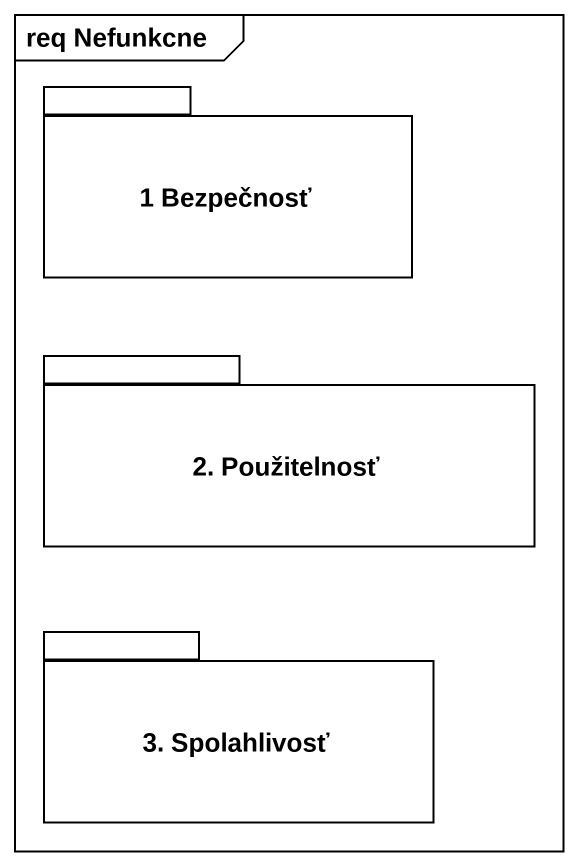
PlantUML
@startuml
mainframe req Nefunkcne
package "1 Bezpečnosť" as p1_Bezpečnosť {
}
package "2. Použitelnosť" as p2_Použitelnosť {
}
package "3. Spolahlivosť" as p3_Spolahlivosť {
}
@enduml
